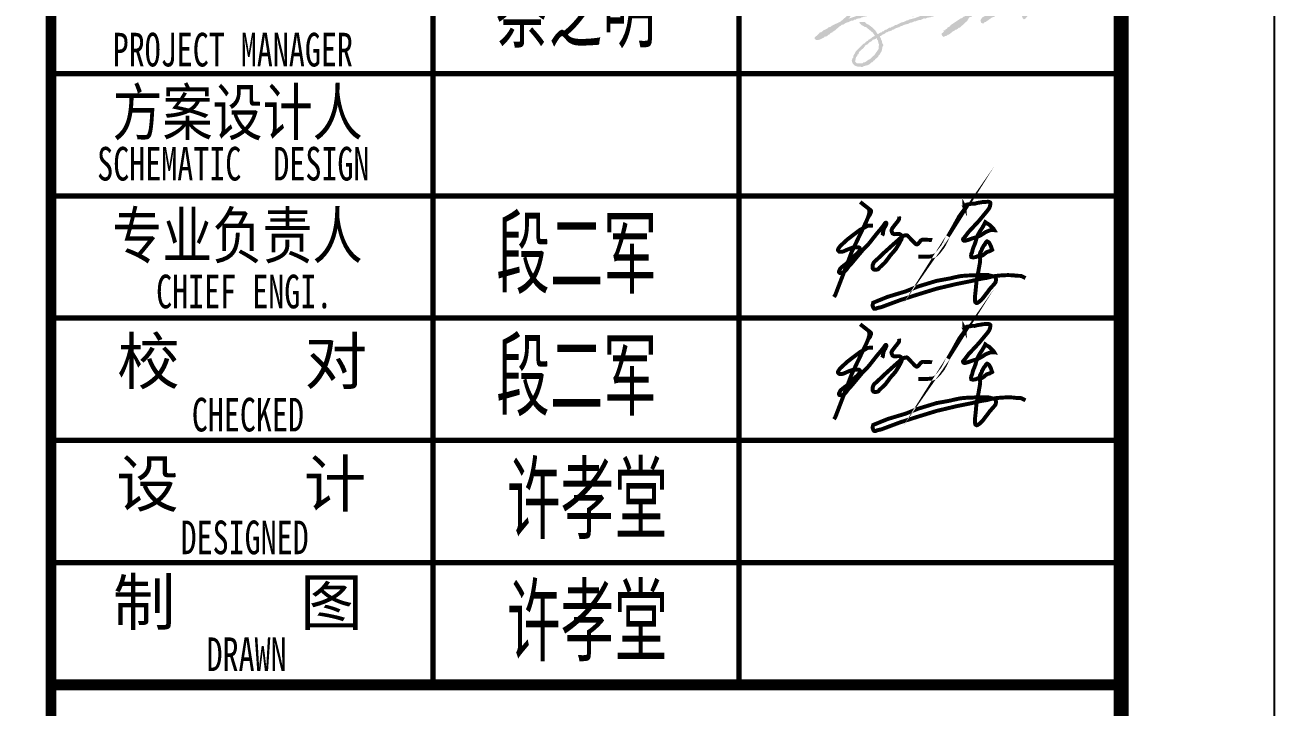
# Model space of a CAD drawing. Extents: x 491024 to 1725648, y 860327 to 1705161.
# Drawn here: x 602045 to 610215, y 1011557 to 1016021 of the extents above; entities that cross this region are included whole.
import ezdxf
from ezdxf.enums import TextEntityAlignment as Align

# ---------------------------------------------------------------- set-up
doc = ezdxf.new("R2010")
doc.units = 0
doc.header["$LTSCALE"] = 1000
doc.header["$MEASUREMENT"] = 0
doc.layers.add('图框', color=140, linetype='Continuous')
doc.layers.add('图签文字', color=147, linetype='Continuous')
doc.styles.add('建筑图签-1', font='simhei.ttf', dxfattribs={"width": 0.7})
doc.styles.add('建筑图签-2', font='TXT.shx', dxfattribs={"width": 0.5, "bigfont": 'HZTXT.shx'})

# ---------------------------------------------------------------- blocks, each defined once
blk = doc.blocks.new('12345')
for points, const_width in [([(-3549.628786555331, 3081.333946388771), (-3520.145665840944, 3142.631112094125), (-3489.118362281406, 3207.138725996443), (-3470.52355528617, 3249.786686904437), (-3457.526412519779, 3279.596172787173), (-3443.32537014172, 3312.166852350951), (-3430.505695631378, 3337.750268146017), (-3422.491783393292, 3353.743127306883), (-3402.018942648108, 3383.118891741273), (-3430.505695631378, 3337.750268146017)], 150), ([(-3402.018942648108, 3383.118891741273), (-3235.648177329422, 3668.081197747102), (-2998.665236413362, 4099.855943391885), (-2740.063343503192, 4453.360717421892), (-2687.787761353946, 4547.376146082199), (-2799.309154192073, 4526.483812797276), (-2799.309154192073, 4592.642868199546), (-2799.309154192073, 4495.145383991752), (-2797.425826662657, 4455.211735164878), (-2814.546011902654, 4489.422847350754), (-2714.270554971416, 4550.513971787383), (-2675.138573634496, 4555.401253207689), (-2633.56093778889, 4562.732210899077), (-2562.634391400468, 4574.950450010772), (-2503.936570314865, 4587.168689122467), (-2406.106767892343, 4584.725012851384), (-2352.300406743889, 4599.386928234177), (-2318.060036263923, 4611.605096223997), (-2278.928054927004, 4616.492448766177), (-2234.904764572682, 4623.823335335692), (-2185.989863361407, 4631.154293027095), (-2095.497326304554, 4648.259813559096), (-2034.353699790459, 4653.147094979402), (-1975.655878704856, 4653.147094979402), (-1894.946261522331, 4658.034376399708), (-1855.814431105158, 4650.703489830179), (-1819.128255196731, 4628.710616755998), (-1813.533961995301, 4618.88804665432), (-1812.329320570541, 4606.853159718972), (-1812.329320570541, 4585.190220991586), (-1815.942943005386, 4552.695919583319), (-1824.374678380089, 4515.387592279032), (-1827.988300814934, 4488.910769899376), (-1860.525541944051, 4410.32338138661), (-1919.08994997284, 4327.171604735369), (-2248.942564889119, 3929.062395425135), (-2643.482100151974, 3507.144145013168), (-2772.940304983989, 3334.681153433063), (-2849.998871634278, 3242.290290487232), (-2856.163490561623, 3226.891837036892), (-2848.813246097678, 3197.928096290256), (-2841.35584861302, 3188.348265124892), (-2826.441204563424, 3176.639543077326), (-2818.983807078737, 3174.510652195095), (-2794.480929629121, 3175.575133197141), (-2761.455312197009, 3175.575133197141), (-2704.992310732807, 3190.477084885264), (-2613.373006840877, 3220.281059383356), (-2487.331172333681, 3266.281830302876), (-2342.844228122936, 3307.139281076408), (-2192.905006193207, 3375.234984951036), (-2086.584458774683, 3440.606934637428), (-1988.442554314301, 3505.978813201946), (-1906.657483010873, 3538.664788045135), (-1811.241641950095, 3576.798413508557), (-1759.444324480748, 3576.798413508557), (-1707.647157931176, 3576.798413508557), (-1664.02848341997, 3574.074588198448), (-1696.74245157346, 3628.551165522527), (-1770.349030838493, 3702.094520017374), (-1803.062998991954, 3734.780494860577), (-1865.764871899271, 3791.980897494766), (-1953.00237184146, 3838.285998888503), (-1999.347109752271, 3876.419624351925), (-2007.525601790636, 3881.867274972145), (-2056.596704940603, 3781.085596254314), (-2078.405966736318, 3742.951970790906), (-2119.29857784792, 3672.132441606154), (-2206.535926870332, 3541.388613355259), (-2282.868569535, 3405.197134484115), (-2307.404045650095, 3347.996731849926), (-2348.296656761697, 3244.491156700125), (-2372.832132876792, 3140.985652672185), (-2419.223806829104, 3010.379658601945), (-2457.017130005435, 2927.992299790625), (-2491.37461420949, 2818.14251174948), (-2508.553507231263, 2735.755081816285), (-2539.47515246307, 2673.964616049198), (-2549.782518460095, 2601.875632638112), (-2539.47515246307, 2550.383542271273), (-2487.938926156989, 2536.652327656368), (-2463.888657030184, 2533.219559563571), (-2429.531172826129, 2543.51793496382), (-2374.559107547771, 2550.383542271273), (-2281.793719093112, 2588.144418023207), (-2140.927792384842, 2598.44286454533), (-2090.212569505296, 2627.634550879695), (-2049.602027401852, 2656.375609056849), (-2007.299373089103, 2695.260708180154), (-1959.920382148441, 2734.145736181599), (-1915.925615626387, 2752.742966778213), (-1841.472980256687, 2774.721473234997), (-1807.630886990431, 2793.318632709736), (-1783.941316060256, 2810.225225376256), (-1758.559783840494, 2816.987777096627), (-1745.022886166087, 2827.131746920903), (-1772.0966815149, 2898.139251203422), (-1790.709764897445, 2955.621438679605), (-1799.170325943938, 2979.290654188357), (-1831.320307000889, 3041.844826576678), (-1853.317765721789, 3084.111201560183), (-1883.775634569436, 3116.233606719383), (-1929.462513300794, 3144.974736018412), (-1949.767708892643, 3144.974736018412), (-1964.996718776354, 3129.758852403858), (-1988.686138786812, 3102.708432156782), (-2000.530924251914, 3084.111201560183), (-2008.991485298407, 3062.132695103384), (-2019.144007634459, 3050.298087349016), (-2027.604568680952, 3040.1541886466), (-2029.296680890257, 3028.319580892217), (-2054.678364029765, 3004.650436505341), (-2078.367784040194, 2965.765408503896), (-2093.596793923905, 2937.024279204867), (-2113.901989515754, 2901.520527063607), (-2132.515223818045, 2871.0887598345), (-2139.283521735517, 2828.822384850995), (-2166.357317084301, 2779.793387025275), (-2184.970400466846, 2745.980343935982), (-2196.815185931948, 2727.383113339369), (-2213.736308024963, 2683.426100425786), (-2217.120381523797, 2659.756956038895), (-2220.504605942406, 2587.058813826297), (-2200.954160007939, 2455.654334541236), (-2209.614236960682, 2347.496322380073), (-2274.564814106183, 1984.085338931342), (-2343.84542972807, 1612.021740113574), (-2371.312521938933, 1307.399879591918), (-2398.120396692568, 1054.857149337622), (-2401.95013620588, 924.7593921378575), (-2390.461068585719, 836.7520544195577), (-2361.535186095221, 810.8912896626571), (-2342.478549574676, 800.3133341983194), (-2325.539317111979, 800.3133341983194), (-2308.600084649283, 804.5445163840486), (-2298.013064360101, 810.8912896626571), (-2278.956427839556, 821.4692451269802), (-2251.430175087648, 842.6250849337521), (-2215.434306104406, 865.8965869552776), (-2200.612477699557, 884.9368356691994), (-2170.96882088983, 906.0927465978457), (-2109.564103212528, 971.6759993547894), (-1874.532252792502, 1278.436209967156), (-1847.006000040623, 1320.748031824449), (-1796.188302652503, 1377.868849088074), (-1749.605413380079, 1430.75855528783), (-1713.609544396837, 1468.839194959408), (-1696.67031193414, 1492.110625859059), (-1671.26146324008, 1517.497718973435), (-1639.500402372505, 1559.809469708867), (-1624.678573967627, 1578.849718422789), (-1607.586157961196, 1617.914329141553), (-1603.351349845529, 1653.879306598392), (-1601.233945787681, 1706.769012798148), (-1607.586157961196, 1751.196354626445), (-1637.229814770923, 1789.276923176149), (-1660.521259407134, 1806.201651919066), (-1679.577895927679, 1808.31724301193), (-1734.630401431466, 1823.126380661997), (-1785.448098819586, 1835.819856097311), (-1819.32656374498, 1848.513402654498), (-1859.557240843889, 1850.628993747378), (-1893.435705769312, 1865.43813139743), (-1929.431574752554, 1865.43813139743), (-2134.819768362824, 1869.669313583159), (-2255.51179965958, 1867.553722490295), (-2492.661205057171, 1854.860175933107), (-2712.871227072319, 1846.397811561634), (-2873.793935468013, 1833.70433612632), (-2992.368562706921, 1818.895198476268), (-3115.177998061525, 1791.392514269013), (-3199.874160375039, 1774.467856647971), (-3290.922534862068, 1751.196354626445), (-3352.32725253937, 1736.387216976393), (-3859.535272199246, 1644.920830199342), (-4579.536009006843, 1425.50300483375), (-5034.773957528552, 1243.88940256316), (-5722.128741546738, 1037.252068803049), (-6273.43700993777, 812.5809607588744), (-6299.993210689048, 709.0634793847858), (-6269.579259487946, 623.9775435265765), (-6242.59573886299, 585.5257715290354), (-6184.420377228496, 581.4345044756046), (-6111.426833977894, 611.8223895120173), (-5965.44004931621, 642.2102034265554), (-5235.5058241683, 915.700742023022), (-4548.151191069861, 1134.493158675818), (-3854.713737547252, 1347.207998321333), (-3112.614022470749, 1523.457447045032), (-2565.163353609823, 1632.853690932374), (-2139.368489553366, 1730.094780805142), (-1938.636471993872, 1760.48259471968), (-1780.484046483849, 1803.025562648778), (-1604.083310621034, 1833.413376563316), (-1403.351443981286, 1851.646107585169), (-1281.695790096535, 1857.723684592449), (-1147.874495363474, 1863.801261599729), (-965.3909390764893, 1857.723684592449), (-813.321333990636, 1839.490953570596), (-643.0034185519908, 1833.413376563316), (-533.5132545958622, 1778.715325741519), (-478.768172617798, 1748.327440705121)], 150), ([(-6768.26843430294, 4648.392088148888), (-6476.41884831019, 4418.192518255019), (-6406.697396105796, 4362.900386467751), (-6376.813022298767, 4333.72029299791), (-6359.649000719073, 4316.960773215163), (-6351.003783514519, 4298.43268021426), (-6351.003783514519, 4285.539138963562), (-6394.190374788537, 4172.586588298291), (-6463.711254648486, 4075.340804382213), (-6543.660236303462, 3889.531936469357), (-7090.182295957842, 2750.979286689428), (-7346.308350409789, 2075.670817841135), (-7460.185950868356, 1775.418240389212), (-7563.346944850346, 1506.74992448774), (-7626.062870310227, 1343.415107488512), (-7662.917861274429, 1247.431461221531), (-7718.604592594158, 1102.403192839993), (-7766.575476873462, 1030.622728341914)], 150), ([(-6462.055572486715, 4073.264094863873), (-6455.584855645488, 4103.973947470164), (-6447.496459593938, 4128.218578898261), (-6442.643421962974, 4152.46300228755), (-6436.172262407083, 4176.707633715618), (-6429.701545565855, 4200.952057104936), (-6428.083866355533, 4213.882499461382), (-6428.083866355533, 4231.661909711227), (-6428.083866355533, 4242.97589074407), (-6428.083866355533, 4260.755300993915), (-6428.083866355533, 4284.999724383204), (-6428.083866355533, 4307.628102526418), (-6426.466187145212, 4330.256272630853), (-6431.319224776176, 4352.884442735289), (-6436.172262407083, 4373.896359554841)], 150), ([(-6453.402272583975, 4134.257736654254), (-6351.003783514519, 4298.43268021426)], 98), ([(-6427.783263130637, 4159.552755884506), (-6413.195373787719, 4206.518342713098), (-6408.992683929042, 4231.159704095364), (-6406.717573512578, 4247.071342174866), (-6405.580239661678, 4259.573224643711), (-6405.580239661678, 4267.529043683462), (-6405.580239661678, 4276.621378580487), (-6405.580239661678, 4290.259984945413), (-6410.13001778, 4314.127234025858), (-6356.666915208625, 4275.484862723213)], 98), ([(-6284.125290147873, 3751.965743006876), (-6453.019881447544, 3749.767366059372), (-6482.02831703992, 3742.98795845623), (-6517.376891226013, 3726.687181863439), (-6577.197706153005, 3691.368773310838), (-6774.490866345295, 3587.791578439705), (-6884.615496920043, 3504.929267792235), (-6947.382874024574, 3457.700506405996), (-7014.06596270328, 3407.52540225182), (-7082.336514596565, 3355.027697501064), (-7122.234458859151, 3324.347551523439), (-7180.051960359109, 3279.887882764415), (-7219.21307820236, 3249.774330944034), (-7253.870913316227, 3223.123648553883), (-7523.431622657547, 2975.309820978859), (-7541.794782938203, 2950.235450719163), (-7563.83968226592, 2920.133771071833), (-7599.746565003159, 2871.10394946899), (-7615.673470508045, 2830.494317729739), (-7615.673470508045, 2815.349769349035), (-7609.989380056853, 2799.258660023828), (-7584.411048486305, 2774.648715563788), (-7565.151874125288, 2756.11868712688), (-7538.938324876712, 2749.092281281104), (-7483.044894539693, 2749.092281281104), (-7403.46762822289, 2767.076441373429), (-7339.047986749181, 2796.419048312222), (-7237.462224830233, 2842.690511710258), (-7060.132446741307, 2909.040099949591), (-6941.718699953257, 2916.673183337291), (-6892.021757569833, 2919.876704175167), (-6825.214842570189, 2919.876704175167), (-6802.296018790628, 2907.131829102669), (-6787.71083254987, 2893.951311113589), (-6774.542028139695, 2869.516113083824), (-6767.95770139448, 2846.020648299193), (-6767.95770139448, 2817.826161679521), (-6842.956666250248, 2731.761517792373), (-6880.716035823891, 2688.430963803941), (-6980.156903210765, 2604.298754689284), (-7122.171178277989, 2455.191402300814), (-7201.439813711098, 2398.643827295266), (-7258.919712434144, 2332.704965197088), (-7303.62636740529, 2294.417929863863), (-7339.817375622079, 2271.020257648081), (-7393.039526427834, 2226.352026052031), (-7486.710433367698, 2154.032038812889), (-7522.901441584487, 2115.744932357789), (-7544.190332090744, 2073.203742475394), (-7559.092449801276, 2043.424945118648), (-7576.123592390242, 2005.137838663562), (-7578.252466348873, 1992.375517259774), (-7576.123592390242, 1979.613195855985), (-7560.699594192731, 1954.188692638912), (-7545.247826761683, 1946.101851731786), (-7524.645319267176, 1945.366664979723), (-7478.289866054285, 1940.220499959003), (-7440.028238901374, 1957.129368525304), (-7413.539408493991, 1971.832819079151), (-7374.448779167928, 1991.288561747366), (-7334.235005080729, 2032.018419889253), (-7285.940987710812, 2081.935018630698), (-7245.973363731813, 2141.834922896058), (-7202.675091844634, 2196.74320996039), (-7174.364811004314, 2223.365405438744), (-7137.727834933554, 2263.298698656276), (-7119.409346898203, 2283.265309704104), (-6681.998491713894, 2806.773538866517), (-6603.927253557689, 2887.845427602748), (-6533.061980586761, 2958.090789945127), (-6493.007577752956, 2998.110780720061), (-6471.802447706577, 3024.006039583051), (-6431.748044872773, 3068.73429803591), (-6127.806388650584, 3454.809331629469), (-6075.971341244353, 3516.016384711329), (-5991.150368299655, 3614.889223607286), (-5918.110190847074, 3704.345669391114), (-5882.768106210133, 3749.073856722098), (-5859.206666145561, 3784.385579819093), (-5823.864732428367, 3838.53030250594), (-5805.015610560687, 3855.009097134942), (-5788.522647791426, 3857.363230973919), (-5783.810329594562, 3857.363230973919), (-5774.38584412061, 3850.300829457017), (-5769.673525923747, 3836.176168666963), (-5779.098011397698, 3793.802044053082), (-5816.796255133086, 3713.762133625103), (-5849.782180671609, 3666.679812455157), (-5878.055788013269, 3593.702161300345), (-5892.192591684085, 3525.432848945318), (-5903.973387176229, 3438.330537000453), (-5908.685554453346, 3417.143474693512), (-5927.534676321025, 3386.539948152582), (-5934.603153616335, 3374.76935007963)], 150), ([(-6435.888039623038, 4144.977142852702), (-6394.190374788537, 4172.586588298291)], 98), ([(-5289.174395587237, 4095.841256173095), (-5284.614959094644, 4067.61063964435), (-5283.330632043158, 4054.778974419023), (-5284.614959094644, 4039.381018821761), (-5285.899286146101, 4017.567230611821), (-5292.320468644262, 3988.054500164188), (-5311.584468897898, 3952.12593710389), (-5344.975463038776, 3907.215251058995), (-5378.366306259908, 3862.304493892225), (-5429.73304968953, 3800.334160920334), (-5465.692396093888, 3752.857113381615), (-5499.083239315019, 3709.229608083624), (-5544.032573240198, 3652.770437560292), (-5569.717906911741, 3596.311195915099), (-5578.707743512816, 3561.665813601721), (-5574.854913278134, 3537.285735019832), (-5556.875240075955, 3498.790810465725), (-5535.042736639123, 3451.31376292702), (-5498.410137241037, 3431.67409910752), (-5459.96197328018, 3421.564836754929), (-5368.206388856226, 3428.373902177133), (-5345.707574734057, 3431.585267894072), (-5328.029891946673, 3431.585267894072), (-5289.460690348322, 3431.585267894072), (-5274.997145424073, 3428.373902177133), (-5246.070055575634, 3415.528510431235), (-5217.497928973346, 3397.468321061751), (-5210.391118062194, 3390.367655979746), (-5193.334922795155, 3370.485751076994), (-5177.699938790611, 3344.923271435517), (-5179.121300972824, 3307.999713438461), (-5185.574478457449, 3273.813422784602), (-5199.402802164317, 3227.340047050573), (-5224.544975664496, 3179.610659123326), (-5250.978871283762, 3130.423628506353), (-5277.378357200592, 3085.206264965571), (-5293.720852981583, 3047.525116827936), (-5330.288255048712, 2990.757135152686), (-5359.201913039637, 2939.259639523865), (-5384.437204024027, 2901.366832706335), (-5403.293871879112, 2869.965887778613), (-5429.693357795943, 2832.284810762852), (-5468.663855002989, 2789.579471608537), (-5502.606008061848, 2745.618191382862), (-5559.253735297039, 2685.071931578874), (-5598.224232504086, 2642.366663546432), (-5640.966214201879, 2589.613084602504), (-5672.191359045974, 2544.683693506246), (-5706.055033836135, 2497.315320182213), (-5733.145883116405, 2463.4807982887), (-5767.009557906538, 2418.368055016108), (-5798.615473273647, 2373.255311743516), (-5823.448864970385, 2346.187608882479), (-5873.115497444087, 2296.563605506992), (-5916.009304407897, 2258.217752388737), (-5954.388045284897, 2222.127600443782), (-5992.766937081615, 2186.037377376953), (-6031.145677958615, 2152.202855483454), (-6074.276730765559, 2097.343713630078), (-6096.852513958991, 2081.554303269979), (-6130.716037829377, 2074.787341993782), (-6162.322104116232, 2068.020451839446), (-6196.185778906394, 2065.764821788005), (-6218.761411180079, 2068.020451839446), (-6252.625085970212, 2077.042972045223), (-6275.200869163644, 2097.343713630078), (-6293.261435350491, 2124.411345369255), (-6295.518892934051, 2137.945196799774), (-6295.518892934051, 2155.990308333188), (-6293.261435350491, 2176.291049918043), (-6294.562363574194, 2195.524252260511), (-6292.978008064645, 2224.017664092433), (-6292.978008064645, 2249.345157081218), (-6283.472176846757, 2268.340741261884), (-6272.381839199545, 2303.166061901939), (-6259.70729696253, 2322.16164608259), (-6247.032603805768, 2350.655057914511), (-6231.189350549626, 2368.067682673616), (-6207.424470665399, 2391.81221624084), (-6139.106572113029, 2450.812997847825), (-6070.980643479503, 2515.714618619488), (-5979.089684042032, 2601.194854115267), (-5888.78308011411, 2691.423967875729), (-5525.644662120962, 3019.192155930781), (-5176.980655273859, 3327.049492482722), (-5114.131031933735, 3359.203475751419), (-5080.187067837891, 3373.168467947267), (-5050.23644026168, 3377.158404755901), (-5007.892433938105, 3384.132188424963), (-4998.453912927624, 3384.132188424963), (-4981.150058354891, 3377.845228637554), (-4970.138349896151, 3369.98654668378), (-4963.846052862413, 3360.556142563612), (-4946.542198289681, 3344.838849777909), (-4937.10367727917, 3336.980167824135), (-4919.799822706438, 3318.119359583798), (-4675.971916641196, 3065.070312749449), (-4655.521838091692, 3049.352948841886), (-4631.308726557327, 3034.878724069393), (-4618.912782174244, 3032.556523949272), (-4604.967495663033, 3032.556523949272), (-4597.994852407428, 3034.878724069393), (-4586.37373000817, 3040.297285845503), (-4575.527278672962, 3046.489866913747), (-4555.384019970224, 3065.067752362185), (-4549.186047778669, 3073.582604672411), (-4532.141775171709, 3093.70859982699), (-4523.6196388682, 3103.771632965203), (-4509.674201437243, 3120.02724717166), (-4501.152065133763, 3132.412480430008), (-4487.206627702777, 3151.76438517058), (-4472.486670127517, 3167.245980084903), (-4460.86554772823, 3180.405303757245), (-4442.271631153621, 3192.016446601585), (-4424.911181675561, 3202.881094316821), (-4399.526027381886, 3214.409878037724), (-4374.141024007928, 3215.178420946002), (-4364.91016857003, 3214.409878037724), (-4351.063734493451, 3215.178420946002), (-4334.14034860424, 3214.409878037724), (-4064.035201617633, 3202.31439527063), (-4044.350588027621, 3202.31439527063), (-4030.571313238703, 3198.380786981637)], 150), ([(-4182.781877368747, 2567.337288736438), (-4069.194135770143, 2575.149168104836), (-4005.124397849548, 2579.555498019989), (-3900.431766505761, 2627.842062557582), (-3831.872095496568, 2696.342991777201), (-3765.951714472882, 2762.206892349717), (-3699.017472326035, 2853.402952700613), (-3626.19308246905, 2944.000053390453), (-3578.478186484077, 3029.5865835273), (-3549.628786555331, 3081.333946388771)], 150), ([(-4410.03702035296, 2563.065235545771), (-4554.330110024312, 2561.363686360972)], 150), ([(-4182.781877368747, 2567.337288736438), (-4247.005591804918, 2563.065235545771), (-4309.341138014453, 2563.065235545771), (-4354.893815810326, 2563.065235545771), (-4388.459109923162, 2563.065235545771), (-4410.03702035296, 2563.065235545771)], 150)]:
    blk.add_lwpolyline(points, dxfattribs=dict(const_width=const_width))
blk = doc.blocks.new('AFASDFASG')
at = {"linetype": 'Continuous'}
h = blk.add_hatch(color=0, dxfattribs=at)
h.dxf.hatch_style = 1
h.paths.add_polyline_path([(5118353.438254297, -695762.3372061979), (5118353.438254297, -695756.3372061979), (5118359.438254297, -695750.3372061979), (5118357.438254297, -695746.3372061979), (5118365.438254297, -695740.3372061979), (5118381.438254297, -695716.3372061979), (5118391.438254297, -695752.3372061979)], flags=16)
h.paths.add_polyline_path([(5118335.438254297, -695800.3372061979), (5118335.438254297, -695794.3372061979), (5118345.438254297, -695784.3372061979), (5118355.438254297, -695784.3372061979), (5118381.438254297, -695776.3372061979), (5118395.438254297, -695776.3372061979), (5118397.438254297, -695814.3372061979), (5118393.438254297, -695828.3372061979), (5118389.438254297, -695832.3372061979), (5118377.438254297, -695834.3372061979), (5118349.438254297, -695816.3372061979)], flags=16)
h.paths.add_polyline_path([(5118203.438254297, -696302.3372061979), (5118209.438254297, -696272.3372061979), (5118217.438254297, -696264.3372061979), (5118217.438254297, -696256.3372061979), (5118225.438254297, -696252.3372061979), (5118229.438254297, -696236.3372061979), (5118235.438254297, -696234.3372061979), (5118247.438254297, -696220.3372061979), (5118255.438254297, -696216.3372061979), (5118273.438254297, -696192.3372061979), (5118283.438254297, -696190.3372061979), (5118299.438254297, -696174.3372061979), (5118311.438254297, -696168.3372061979), (5118319.438254297, -696158.3372061979), (5118335.438254297, -696154.3372061979), (5118341.438254297, -696148.3372061979), (5118345.438254297, -696148.3372061979), (5118347.438254297, -696156.3372061979), (5118353.438254297, -696162.3372061979), (5118355.438254297, -696180.3372061979), (5118359.438254297, -696188.3372061979), (5118357.438254297, -696218.3372061979), (5118327.438254297, -696262.3372061979), (5118323.438254297, -696262.3372061979), (5118299.438254297, -696286.3372061979), (5118295.438254297, -696286.3372061979), (5118267.438254297, -696306.3372061979), (5118259.438254297, -696306.3372061979), (5118251.438254297, -696312.3372061979), (5118213.438254297, -696312.3372061979)], flags=16)
h.paths.add_polyline_path([(5118183.438254297, -696292.3372061979), (5118181.438254297, -696294.3372061979), (5118187.438254297, -696314.3372061979), (5118201.438254297, -696328.3372061979), (5118221.438254297, -696334.3372061979), (5118253.438254297, -696336.3372061979), (5118257.438254297, -696332.3372061979), (5118287.438254297, -696324.3372061979), (5118301.438254297, -696316.3372061979), (5118307.438254297, -696308.3372061979), (5118317.438254297, -696304.3372061979), (5118327.438254297, -696292.3372061979), (5118331.438254297, -696294.3372061979), (5118333.438254297, -696288.3372061979), (5118355.438254297, -696268.3372061979), (5118355.438254297, -696264.3372061979), (5118363.438254297, -696256.3372061979), (5118377.438254297, -696232.3372061979), (5118383.438254297, -696202.3372061979), (5118389.438254297, -696192.3372061979), (5118381.438254297, -696182.3372061979), (5118377.438254297, -696160.3372061979), (5118373.438254297, -696156.3372061979), (5118371.438254297, -696146.3372061979), (5118365.438254297, -696140.3372061979), (5118365.438254297, -696134.3372061979), (5118371.438254297, -696134.3372061979), (5118383.438254297, -696124.3372061979), (5118399.438254297, -696118.3372061979), (5118405.438254297, -696110.3372061979), (5118413.438254297, -696110.3372061979), (5118421.438254297, -696104.3372061979), (5118443.438254297, -696098.3372061979), (5118447.438254297, -696092.3372061979), (5118453.438254297, -696092.3372061979), (5118471.438254297, -696082.3372061979), (5118479.438254297, -696082.3372061979), (5118481.438254297, -696078.3372061979), (5118491.438254297, -696076.3372061979), (5118503.438254297, -696068.3372061979), (5118511.438254297, -696068.3372061979), (5118519.438254297, -696062.3372061979), (5118555.438254297, -696052.3372061979), (5118559.438254297, -696048.3372061979), (5118579.438254297, -696044.3372061979), (5118589.438254297, -696038.3372061979), (5118597.438254297, -696038.3372061979), (5118623.438254297, -696028.3372061979), (5118633.438254297, -696028.3372061979), (5118653.438254297, -696018.3372061979), (5118663.438254297, -696020.3372061979), (5118675.438254297, -696014.3372061979), (5118699.438254297, -696010.3372061979), (5118703.438254297, -696006.3372061979), (5118709.438254297, -696008.3372061979), (5118715.438254297, -696004.3372061979), (5118743.438254297, -696002.3372061979), (5118751.438254297, -695998.3372061979), (5118887.438254297, -695986.3372061979), (5118909.438254297, -695988.3372061979), (5118919.438254297, -695992.3372061979), (5118923.438254297, -695998.3372061979), (5118919.438254297, -696006.3372061979), (5118911.438254297, -696008.3372061979), (5118903.438254297, -696016.3372061979), (5118891.438254297, -696020.3372061979), (5118829.438254297, -696062.3372061979), (5118821.438254297, -696072.3372061979), (5118809.438254297, -696078.3372061979), (5118801.438254297, -696088.3372061979), (5118797.438254297, -696088.3372061979), (5118793.438254297, -696096.3372061979), (5118785.438254297, -696096.3372061979), (5118781.438254297, -696100.3372061979), (5118785.438254297, -696104.3372061979), (5118769.438254297, -696118.3372061979), (5118771.438254297, -696130.3372061979), (5118783.438254297, -696140.3372061979), (5118791.438254297, -696134.3372061979), (5118799.438254297, -696134.3372061979), (5118809.438254297, -696126.3372061979), (5118817.438254297, -696124.3372061979), (5118845.438254297, -696102.3372061979), (5118855.438254297, -696098.3372061979), (5118859.438254297, -696092.3372061979), (5118867.438254297, -696092.3372061979), (5118881.438254297, -696080.3372061979), (5118889.438254297, -696078.3372061979), (5118937.438254297, -696034.3372061979), (5118947.438254297, -696016.3372061979), (5118955.438254297, -696008.3372061979), (5118961.438254297, -696010.3372061979), (5118967.438254297, -696004.3372061979), (5118985.438254297, -696000.3372061979), (5118987.438254297, -695996.3372061979), (5118995.438254297, -695996.3372061979), (5119003.438254297, -695990.3372061979), (5119031.438254297, -695982.3372061979), (5119063.438254297, -695982.3372061979), (5119059.438254297, -695994.3372061979), (5119051.438254297, -696004.3372061979), (5119035.438254297, -696012.3372061979), (5119023.438254297, -696030.3372061979), (5119027.438254297, -696046.3372061979), (5119035.438254297, -696050.3372061979), (5119045.438254297, -696050.3372061979), (5119051.438254297, -696042.3372061979), (5119057.438254297, -696042.3372061979), (5119099.438254297, -696012.3372061979), (5119113.438254297, -696008.3372061979), (5119131.438254297, -695990.3372061979), (5119147.438254297, -695986.3372061979), (5119153.438254297, -695978.3372061979), (5119157.438254297, -695980.3372061979), (5119209.438254297, -695956.3372061979), (5119217.438254297, -695956.3372061979), (5119243.438254297, -695944.3372061979), (5119283.438254297, -695934.3372061979), (5119287.438254297, -695930.3372061979), (5119309.438254297, -695930.3372061979), (5119329.438254297, -695924.3372061979), (5119343.438254297, -695928.3372061979), (5119343.438254297, -695938.3372061979), (5119333.438254297, -695950.3372061979), (5119333.438254297, -695956.3372061979), (5119325.438254297, -695964.3372061979), (5119321.438254297, -695974.3372061979), (5119309.438254297, -695982.3372061979), (5119295.438254297, -696004.3372061979), (5119299.438254297, -696016.3372061979), (5119307.438254297, -696024.3372061979), (5119315.438254297, -696022.3372061979), (5119337.438254297, -695996.3372061979), (5119343.438254297, -695982.3372061979), (5119357.438254297, -695966.3372061979), (5119357.438254297, -695962.3372061979), (5119365.438254297, -695954.3372061979), (5119375.438254297, -695936.3372061979), (5119375.438254297, -695920.3372061979), (5119363.438254297, -695906.3372061979), (5119345.438254297, -695902.3372061979), (5119297.438254297, -695904.3372061979), (5119281.438254297, -695912.3372061979), (5119271.438254297, -695910.3372061979), (5119233.438254297, -695926.3372061979), (5119211.438254297, -695930.3372061979), (5119203.438254297, -695938.3372061979), (5119175.438254297, -695946.3372061979), (5119149.438254297, -695962.3372061979), (5119139.438254297, -695964.3372061979), (5119125.438254297, -695976.3372061979), (5119119.438254297, -695976.3372061979), (5119113.438254297, -695982.3372061979), (5119089.438254297, -695992.3372061979), (5119095.438254297, -695980.3372061979), (5119087.438254297, -695960.3372061979), (5119075.438254297, -695960.3372061979), (5119069.438254297, -695956.3372061979), (5119049.438254297, -695956.3372061979), (5119003.438254297, -695966.3372061979), (5118989.438254297, -695974.3372061979), (5118949.438254297, -695988.3372061979), (5118943.438254297, -695976.3372061979), (5118927.438254297, -695968.3372061979), (5118919.438254297, -695970.3372061979), (5118915.438254297, -695964.3372061979), (5118891.438254297, -695962.3372061979), (5118859.438254297, -695964.3372061979), (5118853.438254297, -695968.3372061979), (5118833.438254297, -695966.3372061979), (5118819.438254297, -695968.3372061979), (5118813.438254297, -695972.3372061979), (5118777.438254297, -695972.3372061979), (5118765.438254297, -695976.3372061979), (5118761.438254297, -695974.3372061979), (5118753.438254297, -695980.3372061979), (5118733.438254297, -695978.3372061979), (5118713.438254297, -695982.3372061979), (5118707.438254297, -695986.3372061979), (5118657.438254297, -695994.3372061979), (5118653.438254297, -696000.3372061979), (5118627.438254297, -696004.3372061979), (5118595.438254297, -696016.3372061979), (5118555.438254297, -696026.3372061979), (5118549.438254297, -696032.3372061979), (5118545.438254297, -696030.3372061979), (5118521.438254297, -696042.3372061979), (5118509.438254297, -696044.3372061979), (5118471.438254297, -696062.3372061979), (5118465.438254297, -696062.3372061979), (5118451.438254297, -696072.3372061979), (5118445.438254297, -696072.3372061979), (5118437.438254297, -696078.3372061979), (5118429.438254297, -696078.3372061979), (5118407.438254297, -696092.3372061979), (5118397.438254297, -696094.3372061979), (5118387.438254297, -696104.3372061979), (5118381.438254297, -696104.3372061979), (5118377.438254297, -696110.3372061979), (5118371.438254297, -696110.3372061979), (5118351.438254297, -696122.3372061979), (5118337.438254297, -696100.3372061979), (5118313.438254297, -696076.3372061979), (5118289.438254297, -696058.3372061979), (5118279.438254297, -696054.3372061979), (5118267.438254297, -696042.3372061979), (5118235.438254297, -696042.3372061979), (5118231.438254297, -696046.3372061979), (5118245.438254297, -696062.3372061979), (5118267.438254297, -696074.3372061979), (5118273.438254297, -696074.3372061979), (5118317.438254297, -696110.3372061979), (5118331.438254297, -696128.3372061979), (5118331.438254297, -696134.3372061979), (5118315.438254297, -696142.3372061979), (5118301.438254297, -696154.3372061979), (5118293.438254297, -696156.3372061979), (5118285.438254297, -696166.3372061979), (5118275.438254297, -696170.3372061979), (5118265.438254297, -696182.3372061979), (5118255.438254297, -696186.3372061979), (5118207.438254297, -696236.3372061979), (5118191.438254297, -696266.3372061979), (5118191.438254297, -696274.3372061979), (5118185.438254297, -696280.3372061979)])
h.paths.add_polyline_path([(5117941.438254297, -696140.3372061979), (5117939.438254297, -696142.3372061979), (5117939.438254297, -696152.3372061979), (5117949.438254297, -696160.3372061979), (5117971.438254297, -696158.3372061979), (5117999.438254297, -696144.3372061979), (5118003.438254297, -696138.3372061979), (5118017.438254297, -696136.3372061979), (5118027.438254297, -696126.3372061979), (5118035.438254297, -696124.3372061979), (5118043.438254297, -696114.3372061979), (5118055.438254297, -696110.3372061979), (5118059.438254297, -696102.3372061979), (5118065.438254297, -696102.3372061979), (5118105.438254297, -696068.3372061979), (5118109.438254297, -696068.3372061979), (5118115.438254297, -696060.3372061979), (5118127.438254297, -696058.3372061979), (5118145.438254297, -696046.3372061979), (5118157.438254297, -696044.3372061979), (5118177.438254297, -696034.3372061979), (5118189.438254297, -696034.3372061979), (5118195.438254297, -696028.3372061979), (5118209.438254297, -696026.3372061979), (5118215.438254297, -696020.3372061979), (5118235.438254297, -696018.3372061979), (5118249.438254297, -696010.3372061979), (5118253.438254297, -696012.3372061979), (5118257.438254297, -696008.3372061979), (5118281.438254297, -696004.3372061979), (5118327.438254297, -695988.3372061979), (5118339.438254297, -695988.3372061979), (5118421.438254297, -695970.3372061979), (5118427.438254297, -695972.3372061979), (5118457.438254297, -695966.3372061979), (5118497.438254297, -695968.3372061979), (5118503.438254297, -695964.3372061979), (5118555.438254297, -695964.3372061979), (5118587.438254297, -695970.3372061979), (5118583.438254297, -695978.3372061979), (5118573.438254297, -695986.3372061979), (5118571.438254297, -695996.3372061979), (5118577.438254297, -696004.3372061979), (5118587.438254297, -696004.3372061979), (5118605.438254297, -695986.3372061979), (5118613.438254297, -695964.3372061979), (5118607.438254297, -695952.3372061979), (5118587.438254297, -695944.3372061979), (5118565.438254297, -695942.3372061979), (5118553.438254297, -695946.3372061979), (5118545.438254297, -695942.3372061979), (5118497.438254297, -695942.3372061979), (5118477.438254297, -695946.3372061979), (5118467.438254297, -695944.3372061979), (5118457.438254297, -695948.3372061979), (5118447.438254297, -695946.3372061979), (5118439.438254297, -695950.3372061979), (5118431.438254297, -695948.3372061979), (5118397.438254297, -695952.3372061979), (5118385.438254297, -695958.3372061979), (5118377.438254297, -695956.3372061979), (5118361.438254297, -695962.3372061979), (5118335.438254297, -695964.3372061979), (5118331.438254297, -695968.3372061979), (5118329.438254297, -695966.3372061979), (5118273.438254297, -695984.3372061979), (5118255.438254297, -695986.3372061979), (5118247.438254297, -695992.3372061979), (5118229.438254297, -695994.3372061979), (5118227.438254297, -695998.3372061979), (5118161.438254297, -696020.3372061979), (5118177.438254297, -696000.3372061979), (5118235.438254297, -695942.3372061979), (5118267.438254297, -695896.3372061979), (5118279.438254297, -695884.3372061979), (5118281.438254297, -695874.3372061979), (5118289.438254297, -695870.3372061979), (5118321.438254297, -695820.3372061979), (5118337.438254297, -695836.3372061979), (5118363.438254297, -695852.3372061979), (5118373.438254297, -695862.3372061979), (5118391.438254297, -695864.3372061979), (5118403.438254297, -695854.3372061979), (5118411.438254297, -695842.3372061979), (5118409.438254297, -695838.3372061979), (5118413.438254297, -695830.3372061979), (5118417.438254297, -695798.3372061979), (5118417.438254297, -695778.3372061979), (5118413.438254297, -695774.3372061979), (5118415.438254297, -695770.3372061979), (5118427.438254297, -695766.3372061979), (5118433.438254297, -695768.3372061979), (5118439.438254297, -695764.3372061979), (5118459.438254297, -695764.3372061979), (5118465.438254297, -695760.3372061979), (5118475.438254297, -695762.3372061979), (5118485.438254297, -695756.3372061979), (5118525.438254297, -695752.3372061979), (5118539.438254297, -695742.3372061979), (5118539.438254297, -695728.3372061979), (5118531.438254297, -695720.3372061979), (5118517.438254297, -695720.3372061979), (5118483.438254297, -695732.3372061979), (5118469.438254297, -695730.3372061979), (5118449.438254297, -695740.3372061979), (5118409.438254297, -695748.3372061979), (5118397.438254297, -695712.3372061979), (5118393.438254297, -695678.3372061979), (5118381.438254297, -695672.3372061979), (5118367.438254297, -695674.3372061979), (5118363.438254297, -695678.3372061979), (5118355.438254297, -695704.3372061979), (5118347.438254297, -695716.3372061979), (5118345.438254297, -695726.3372061979), (5118325.438254297, -695768.3372061979), (5118319.438254297, -695766.3372061979), (5118315.438254297, -695770.3372061979), (5118305.438254297, -695766.3372061979), (5118239.438254297, -695680.3372061979), (5118227.438254297, -695670.3372061979), (5118219.438254297, -695670.3372061979), (5118213.438254297, -695674.3372061979), (5118215.438254297, -695692.3372061979), (5118249.438254297, -695728.3372061979), (5118283.438254297, -695778.3372061979), (5118271.438254297, -695780.3372061979), (5118267.438254297, -695784.3372061979), (5118239.438254297, -695788.3372061979), (5118235.438254297, -695792.3372061979), (5118225.438254297, -695792.3372061979), (5118181.438254297, -695804.3372061979), (5118175.438254297, -695802.3372061979), (5118173.438254297, -695806.3372061979), (5118131.438254297, -695810.3372061979), (5118115.438254297, -695816.3372061979), (5118097.438254297, -695816.3372061979), (5118085.438254297, -695822.3372061979), (5118073.438254297, -695822.3372061979), (5118067.438254297, -695818.3372061979), (5118063.438254297, -695822.3372061979), (5118025.438254297, -695822.3372061979), (5118021.438254297, -695826.3372061979), (5118021.438254297, -695844.3372061979), (5118029.438254297, -695854.3372061979), (5118063.438254297, -695852.3372061979), (5118071.438254297, -695856.3372061979), (5118077.438254297, -695848.3372061979), (5118101.438254297, -695840.3372061979), (5118107.438254297, -695842.3372061979), (5118129.438254297, -695834.3372061979), (5118149.438254297, -695834.3372061979), (5118155.438254297, -695830.3372061979), (5118163.438254297, -695830.3372061979), (5118167.438254297, -695826.3372061979), (5118173.438254297, -695828.3372061979), (5118205.438254297, -695818.3372061979), (5118213.438254297, -695820.3372061979), (5118229.438254297, -695816.3372061979), (5118233.438254297, -695810.3372061979), (5118251.438254297, -695810.3372061979), (5118261.438254297, -695804.3372061979), (5118269.438254297, -695806.3372061979), (5118275.438254297, -695800.3372061979), (5118301.438254297, -695798.3372061979), (5118305.438254297, -695800.3372061979), (5118305.438254297, -695806.3372061979), (5118295.438254297, -695818.3372061979), (5118293.438254297, -695826.3372061979), (5118285.438254297, -695832.3372061979), (5118279.438254297, -695848.3372061979), (5118261.438254297, -695870.3372061979), (5118249.438254297, -695892.3372061979), (5118241.438254297, -695898.3372061979), (5118213.438254297, -695936.3372061979), (5118137.438254297, -696014.3372061979), (5118107.438254297, -696040.3372061979), (5118055.438254297, -696064.3372061979), (5118041.438254297, -696074.3372061979), (5118027.438254297, -696078.3372061979), (5118019.438254297, -696086.3372061979), (5117997.438254297, -696096.3372061979), (5117981.438254297, -696110.3372061979), (5117973.438254297, -696110.3372061979), (5117955.438254297, -696130.3372061979)])
at = {"xscale": 0.171849599853158, "yscale": 0.171849599853158, "zscale": 0.171849599853158}
for p in [(5119400.092290841, -698019.1520174921), (5119400.092290841, -698819.1520174921)]:
    blk.add_blockref('12345', p, dxfattribs=at)
at = {"layer": '图签文字', "color": 1, "style": '建筑图签-2', "width": 0.7}
for s, p in [('蔡芝明', (5115849.82313048, -696210.0684885184)), ('段二军', (5115857.166391644, -697819.956764658)), ('段二军', (5115857.166391644, -698619.956764658)), ('许孝堂', (5115927.527994216, -699427.4906630391)), ('许孝堂', (5115927.527994216, -700227.4906630391))]:
    blk.add_text(s, height=500, dxfattribs=at).set_placement(p)
blk = doc.blocks.new('2q3q2342q35q2343r5q23rwetr')
at = {"layer": '图框'}
for points, const_width in [([(3527617.664249926, 3121310.082767931), (3527617.664249926, 3161310.082767931)], 70), ([(3530117.176840059, 3128110.415336804), (3530117.664249926, 3134510.415336804)], 35), ([(3532117.664249926, 3128110.415336804), (3532117.664249926, 3134510.415336804)], 35), ([(3527617.664249926, 3132110.415336804), (3534617.664249926, 3132110.415336804)], 35), ([(3527617.664249926, 3131310.415336804), (3534617.664249926, 3131310.415336804)], 35), ([(3527617.664249926, 3130510.415336804), (3534617.664249926, 3130510.415336804)], 35), ([(3527617.664249926, 3129710.415336804), (3534617.664249926, 3129710.415336804)], 35), ([(3527617.664249926, 3128910.415336804), (3534617.664249926, 3128910.415336804)], 35), ([(3527617.664249926, 3128110.415336804), (3534617.664249926, 3128110.415336804)], 70)]:
    blk.add_lwpolyline(points, dxfattribs=dict(at, const_width=const_width))
at = {"color": 2}
blk.add_blockref('AFASDFASG', (-1585325.965679463, 3828491.079830725), dxfattribs=at)
at = {"layer": '图签文字', "style": '建筑图签-1', "width": 0.7}
for s, p in [('PROJECT MANAGER', (3528021.51507757, 3132158.07056764, -1798.999999999767)), ('SCHEMATIC  DESIGN', (3527920.277604688, 3131411.454837631, -1798.999999999767))]:
    blk.add_text(s, height=220, dxfattribs=at).set_placement(p)
at = {"layer": '图签文字', "color": 7, "style": '建筑图签-1', "width": 0.8}
for s, p in [('方案设计人', (3528020.133297615, 3131708.232671272)), ('专业负责人', (3528018.88166758, 3130901.732404877))]:
    blk.add_text(s, height=300, dxfattribs=at).set_placement(p)
at = {"layer": '图签文字', "style": '建筑图签-1', "width": 0.7}
for s, p in [('CHIEF ENGI.', (3528882.154513022, 3130684.911919788)), ('CHECKED  ', (3529010.711001981, 3129878.845061596)), ('DESIGNED ', (3528937.216553515, 3129075.556937747)), (' DRAWN   ', (3529002.241487892, 3128310.593490995))]:
    blk.add_text(s, height=220, dxfattribs=at).set_placement(p, align=Align.MIDDLE)
at = {"layer": '图签文字', "color": 7, "style": '建筑图签-1'}
for s, p in [('校    对', (3528050.986475329, 3130078.262079423)), ('设    计', (3528045.526063909, 3129276.584143577)), ('制    图', (3528022.518776519, 3128501.78032825))]:
    blk.add_text(s, height=300, dxfattribs=at).set_placement(p)

msp = doc.modelspace()

# ---------------------------------------------------------------- linework, layer by layer
at = {"layer": '图框'}
msp.add_lwpolyline([(550815.007, 1045856.016999996), (610214.837, 1045856.016999996), (610214.837, 1003901.796999996), (550815.007, 1003901.796999996)], close=True, dxfattribs=at)
at = {"layer": '图框', "const_width": 100}
msp.add_lwpolyline([(553315.007, 1004901.796999996), (609215.007, 1004901.796999996), (609215.007, 1044901.796999996), (553315.007, 1044901.796999996)], close=True, dxfattribs=at)

# ---------------------------------------------------------------- block references
at = {"layer": '图框'}
msp.add_blockref('2q3q2342q35q2343r5q23rwetr', (-2925402.827249926, -2116408.285767941), dxfattribs=at)

doc.saveas('drawing.dxf')
